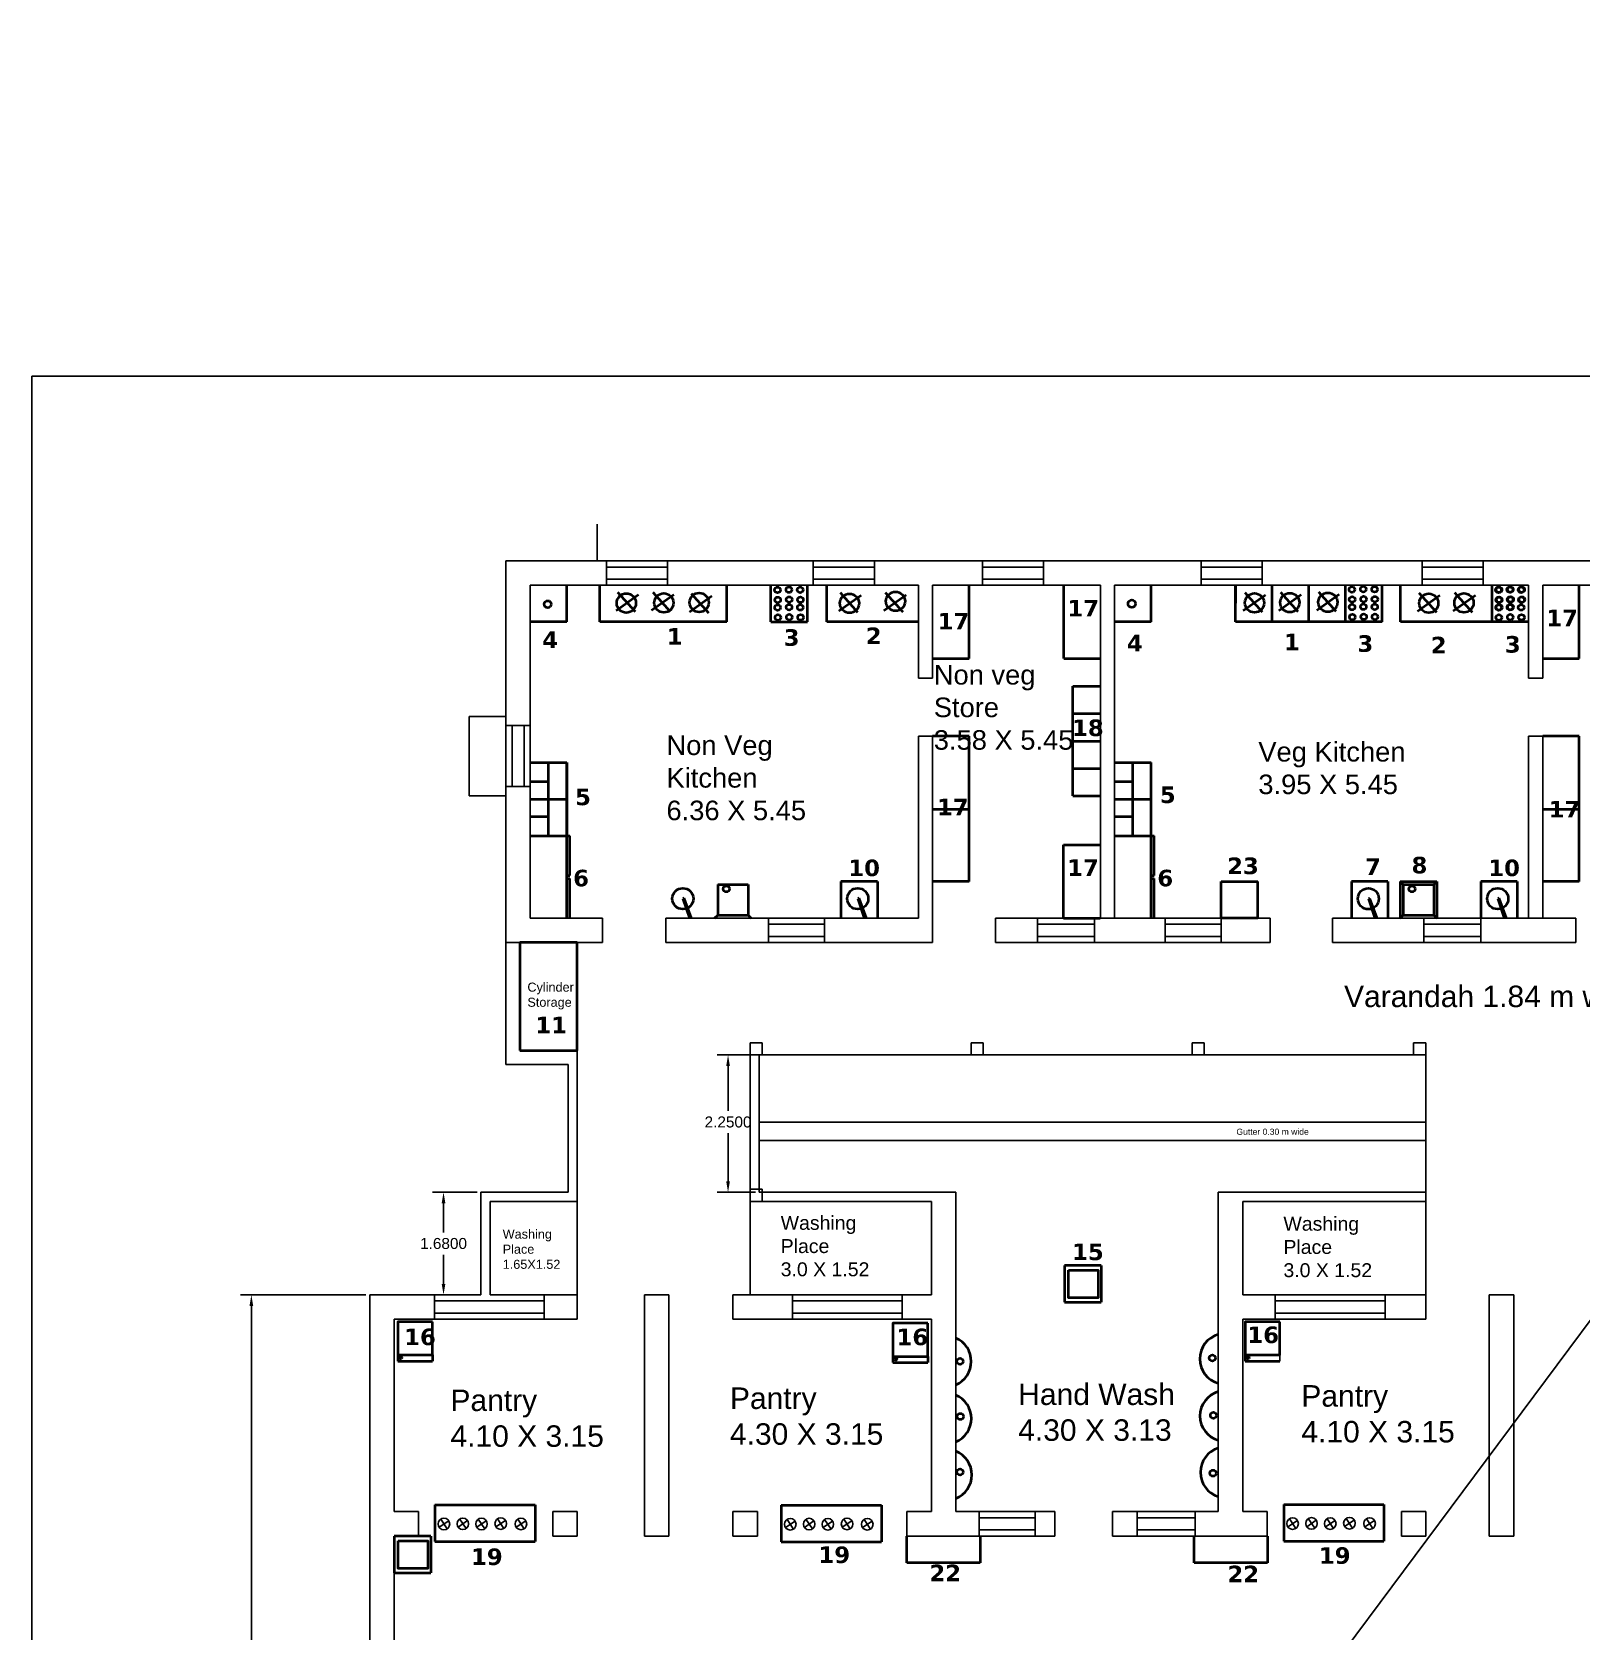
# Model space of a CAD drawing. Header units: inches. Extents: x 101 to 668, y -217 to 99.
# Drawn here: x 595.56 to 620.94, y -141.44 to -115.26 of the extents above; entities that cross this region are included whole.
import ezdxf

# ---------------------------------------------------------------- set-up
doc = ezdxf.new("R2010")
doc.units = ezdxf.units.IN
doc.header["$MEASUREMENT"] = 0
doc.styles.get("Standard").update_dxf_attribs({"font": 'arial.ttf'})
doc.dimstyles.get("Standard").update_dxf_attribs({"dimtxt": 0.18, "dimasz": 0.18, "dimexe": 0.18, "dimexo": 0.0625, "dimgap": 0.09, "dimtad": 0, "dimtih": 1, "dimtoh": 1, "dimdec": 4, "dimzin": 0, "dimdsep": 46, "dimtxsty": 'Standard', "dimcen": 0.09, "dimadec": 0, "dimazin": 0, "dimtfac": 1, "dimtdec": 4, "dimtofl": 0, "dimtmove": 0, "dimatfit": 3, "dimfxl": 1, "dimtolj": 1, "dimtzin": 0, "dimarcsym": 0})

# ---------------------------------------------------------------- blocks, each defined once
blk = doc.blocks.new('*D179')
at = {"color": 0, "lineweight": -2}
for p, q in [((607.413, -132.009), (606.785, -132.009)), ((606.965, -132.189), (606.965, -132.927)), ((606.965, -134.079), (606.965, -133.291)), ((607.413, -134.259), (606.785, -134.259))]:
    blk.add_line(p, q, dxfattribs=at)
at = {"color": 0}
for points in [[(606.935, -132.189), (606.995, -132.189), (606.965, -132.009)], [(606.935, -134.079), (606.995, -134.079), (606.965, -134.259)]]:
    blk.add_solid(points, dxfattribs=at)
at = {"layer": 'Defpoints', "color": 0}
for p in [(606.965, -132.009), (607.476, -132.009), (607.476, -134.259)]:
    blk.add_point(p, dxfattribs=at)
at = {"color": 0, "insert": (606.965, -133.109), "char_height": 0.18, "attachment_point": 5}
blk.add_mtext('\\A1;2.2500', dxfattribs=at)
blk = doc.blocks.new('*D180')
at = {"color": 0, "lineweight": -2}
for p, q in [((601.033, -135.939), (598.976, -135.939)), ((599.156, -136.119), (599.156, -143.267)), ((599.156, -150.779), (599.156, -143.631)), ((601.033, -150.959), (598.976, -150.959))]:
    blk.add_line(p, q, dxfattribs=at)
at = {"color": 0}
for points in [[(599.126, -136.119), (599.186, -136.119), (599.156, -135.939)], [(599.126, -150.779), (599.186, -150.779), (599.156, -150.959)]]:
    blk.add_solid(points, dxfattribs=at)
at = {"layer": 'Defpoints', "color": 0}
for p in [(601.096, -135.939), (599.156, -150.959), (601.096, -150.959)]:
    blk.add_point(p, dxfattribs=at)
at = {"color": 0, "insert": (599.156, -143.449), "char_height": 0.18, "attachment_point": 5}
blk.add_mtext('\\A1;15.15', dxfattribs=at)
blk = doc.blocks.new('*D181')
at = {"color": 0, "lineweight": -2}
for p, q in [((602.853, -134.259), (602.124, -134.259)), ((602.304, -134.439), (602.304, -134.917)), ((602.304, -135.759), (602.304, -135.281)), ((602.853, -135.939), (602.124, -135.939))]:
    blk.add_line(p, q, dxfattribs=at)
at = {"color": 0}
for points in [[(602.274, -134.439), (602.334, -134.439), (602.304, -134.259)], [(602.274, -135.759), (602.334, -135.759), (602.304, -135.939)]]:
    blk.add_solid(points, dxfattribs=at)
at = {"layer": 'Defpoints', "color": 0}
for p in [(602.304, -134.259), (602.916, -134.259), (602.916, -135.939)]:
    blk.add_point(p, dxfattribs=at)
at = {"color": 0, "insert": (602.304, -135.099), "char_height": 0.18, "attachment_point": 5}
blk.add_mtext('\\A1;1.6800', dxfattribs=at)

msp = doc.modelspace()

# ---------------------------------------------------------------- linework, layer by layer
for p, q in [((636.81516, -115.25716), (597.77678, -167.63164)), ((595.5618, -120.89657), (595.5618, -159.92899)), ((604.82263, -123.31917), (604.82263, -123.91917)), ((636.25564, -123.91917), (603.32564, -123.91917)), ((603.32564, -132.16917), (603.32564, -123.91917)), ((604.97263, -123.91917), (604.97263, -124.31917)), ((605.97263, -124.01917), (604.97263, -124.01917)), ((605.97263, -123.91917), (605.97263, -124.31917)), ((608.36202, -123.91917), (608.36202, -124.31917)), ((609.36202, -124.01917), (608.36202, -124.01917)), ((609.36202, -123.91917), (609.36202, -124.31917)), ((611.13116, -123.91917), (611.13116, -124.31917)), ((612.13116, -124.01917), (611.13116, -124.01917)), ((612.13116, -123.91917), (612.13116, -124.31917)), ((614.71526, -123.91917), (614.71526, -124.31917)), ((615.71526, -124.01917), (614.71526, -124.01917)), ((615.71526, -123.91917), (615.71526, -124.31917)), ((618.3338, -123.91917), (618.3338, -124.31917)), ((619.3338, -124.01917), (618.3338, -124.01917)), ((619.3338, -123.91917), (619.3338, -124.31917)), ((607.30564, -124.31917), (603.72564, -124.31917)), ((603.72564, -129.76917), (603.72564, -124.31917)), ((605.97263, -124.21917), (604.97263, -124.21917)), ((610.08564, -124.31917), (607.30564, -124.31917)), ((609.36202, -124.21917), (608.36202, -124.21917)), ((610.08564, -125.83917), (610.08564, -124.31917)), ((613.06564, -124.31917), (610.31564, -124.31917)), ((610.31564, -125.83917), (610.31564, -124.31917)), ((610.91564, -125.51917), (610.91564, -124.31917)), ((612.13116, -124.21917), (611.13116, -124.21917)), ((613.06564, -129.76917), (613.06564, -124.31917)), ((617.26778, -124.31917), (613.29564, -124.31917)), ((613.29564, -129.76917), (613.29564, -124.31917)), ((615.71526, -124.21917), (614.71526, -124.21917)), ((620.08042, -124.31917), (617.26778, -124.31917)), ((619.3338, -124.21917), (618.3338, -124.21917)), ((620.08042, -125.83917), (620.08042, -124.31917)), ((623.86126, -124.31917), (620.31042, -124.31917)), ((620.31042, -125.83917), (620.31042, -124.31917)), ((620.91042, -125.51917), (620.91042, -124.31917)), ((620.91042, -125.51917), (620.91042, -124.31917)), ((610.08564, -125.83917), (610.31564, -125.83917)), ((620.31042, -125.83917), (620.08042, -125.83917)), ((602.72564, -127.76476), (602.72564, -126.46476)), ((602.72564, -126.46476), (603.32564, -126.46476)), ((603.32564, -126.61476), (603.72564, -126.61476)), ((603.42564, -127.61476), (603.42564, -126.61476)), ((603.62564, -127.61476), (603.62564, -126.61476)), ((610.08564, -129.76917), (610.08564, -126.78917)), ((610.91564, -126.78917), (610.08564, -126.78917)), ((610.08564, -126.78917), (610.31564, -126.78917)), ((610.31564, -130.16917), (610.31564, -126.78917)), ((620.08042, -129.76917), (620.08042, -126.78917)), ((620.91042, -126.78917), (620.08042, -126.78917)), ((620.08042, -126.78917), (620.31042, -126.78917)), ((620.31042, -129.76917), (620.31042, -126.78917)), ((620.91042, -129.16917), (620.91042, -126.78917)), ((602.72564, -127.76476), (603.32564, -127.76476)), ((603.32564, -127.61476), (603.72564, -127.61476)), ((620.91042, -129.16917), (620.31042, -129.16917)), ((604.90564, -129.76917), (603.72564, -129.76917)), ((604.90564, -129.76917), (603.72564, -129.76917)), ((604.90564, -129.76917), (603.72564, -129.76917)), ((604.90564, -129.76917), (603.72564, -129.76917)), ((604.90564, -130.16917), (604.90564, -129.76917)), ((604.90564, -130.16917), (604.90564, -129.76917)), ((604.90564, -130.16917), (604.90564, -129.76917)), ((604.90564, -130.16917), (604.90564, -129.76917)), ((607.53564, -129.76917), (605.94564, -129.76917)), ((605.94564, -130.16917), (605.94564, -129.76917)), ((607.53564, -129.76917), (605.94564, -129.76917)), ((605.94564, -130.16917), (605.94564, -129.76917)), ((607.53564, -129.76917), (605.94564, -129.76917)), ((605.94564, -130.16917), (605.94564, -129.76917)), ((607.53564, -129.76917), (605.94564, -129.76917)), ((605.94564, -130.16917), (605.94564, -129.76917)), ((610.08564, -129.76917), (607.53564, -129.76917)), ((610.08564, -129.76917), (607.53564, -129.76917)), ((610.08564, -129.76917), (607.53564, -129.76917)), ((610.08564, -129.76917), (607.53564, -129.76917)), ((607.62564, -130.16917), (607.62564, -129.76917)), ((607.62564, -130.16917), (607.62564, -129.76917)), ((607.62564, -130.16917), (607.62564, -129.76917)), ((607.62564, -130.16917), (607.62564, -129.76917)), ((608.54564, -129.86917), (607.62564, -129.86917)), ((608.54564, -129.86917), (607.62564, -129.86917)), ((608.54564, -129.86917), (607.62564, -129.86917)), ((608.54564, -129.86917), (607.62564, -129.86917)), ((608.54564, -130.16917), (608.54564, -129.76917)), ((608.54564, -130.16917), (608.54564, -129.76917)), ((608.54564, -130.16917), (608.54564, -129.76917)), ((608.54564, -130.16917), (608.54564, -129.76917)), ((613.06564, -129.76917), (611.34564, -129.76917)), ((611.34564, -130.16917), (611.34564, -129.76917)), ((613.06564, -129.76917), (611.34564, -129.76917)), ((611.34564, -130.16917), (611.34564, -129.76917)), ((613.49564, -129.76917), (611.34564, -129.76917)), ((611.34564, -130.16917), (611.34564, -129.76917)), ((613.06564, -129.76917), (611.34564, -129.76917)), ((611.34564, -130.16917), (611.34564, -129.76917)), ((612.03564, -130.16917), (612.03564, -129.76917)), ((612.03564, -130.16917), (612.03564, -129.76917)), ((612.03564, -130.16917), (612.03564, -129.76917)), ((612.03564, -130.16917), (612.03564, -129.76917)), ((612.96564, -129.86917), (612.03564, -129.86917)), ((612.96564, -129.86917), (612.03564, -129.86917)), ((612.96564, -129.86917), (612.03564, -129.86917)), ((612.96564, -129.86917), (612.03564, -129.86917)), ((612.96564, -130.16917), (612.96564, -129.76917)), ((612.96564, -130.16917), (612.96564, -129.76917)), ((612.96564, -130.16917), (612.96564, -129.76917)), ((612.96564, -130.16917), (612.96564, -129.76917)), ((613.49564, -129.76917), (613.29564, -129.76917)), ((613.49564, -129.76917), (613.29564, -129.76917)), ((615.84564, -129.76917), (613.29564, -129.76917)), ((615.84564, -129.76917), (613.72564, -129.76917)), ((615.84564, -129.76917), (613.72564, -129.76917)), ((615.84564, -129.76917), (613.72564, -129.76917)), ((614.12564, -130.16917), (614.12564, -129.76917)), ((614.12564, -130.16917), (614.12564, -129.76917)), ((614.12564, -130.16917), (614.12564, -129.76917)), ((614.12564, -130.16917), (614.12564, -129.76917)), ((615.04564, -129.86917), (614.12564, -129.86917)), ((615.04564, -129.86917), (614.12564, -129.86917)), ((615.04564, -129.86917), (614.12564, -129.86917)), ((615.04564, -129.86917), (614.12564, -129.86917)), ((615.04564, -130.16917), (615.04564, -129.76917)), ((615.04564, -130.16917), (615.04564, -129.76917)), ((615.04564, -130.16917), (615.04564, -129.76917)), ((615.04564, -130.16917), (615.04564, -129.76917)), ((615.84564, -130.16917), (615.84564, -129.76917)), ((615.84564, -130.16917), (615.84564, -129.76917)), ((615.84564, -130.16917), (615.84564, -129.76917)), ((615.84564, -130.16917), (615.84564, -129.76917)), ((620.08042, -129.76917), (616.86564, -129.76917)), ((616.86564, -130.16917), (616.86564, -129.76917)), ((620.08042, -129.76917), (616.86564, -129.76917)), ((616.86564, -130.16917), (616.86564, -129.76917)), ((620.31042, -129.76917), (616.86564, -129.76917)), ((616.86564, -130.16917), (616.86564, -129.76917)), ((620.08042, -129.76917), (616.86564, -129.76917)), ((616.86564, -130.16917), (616.86564, -129.76917)), ((618.36564, -130.16917), (618.36564, -129.76917)), ((618.36564, -130.16917), (618.36564, -129.76917)), ((618.36564, -130.16917), (618.36564, -129.76917)), ((618.36564, -130.16917), (618.36564, -129.76917)), ((619.29564, -129.86917), (618.36564, -129.86917)), ((619.29564, -129.86917), (618.36564, -129.86917)), ((619.29564, -129.86917), (618.36564, -129.86917)), ((619.29564, -129.86917), (618.36564, -129.86917)), ((619.29564, -130.16917), (619.29564, -129.76917)), ((619.29564, -130.16917), (619.29564, -129.76917)), ((619.29564, -130.16917), (619.29564, -129.76917)), ((619.29564, -130.16917), (619.29564, -129.76917)), ((620.85564, -129.76917), (620.31042, -129.76917)), ((620.85564, -129.76917), (620.54042, -129.76917)), ((620.85564, -129.76917), (620.54042, -129.76917)), ((620.85564, -129.76917), (620.54042, -129.76917)), ((620.85564, -130.16917), (620.85564, -129.76917)), ((620.85564, -130.16917), (620.85564, -129.76917)), ((620.85564, -130.16917), (620.85564, -129.76917)), ((620.85564, -130.16917), (620.85564, -129.76917)), ((608.54564, -130.06917), (607.62564, -130.06917)), ((608.54564, -130.06917), (607.62564, -130.06917)), ((608.54564, -130.06917), (607.62564, -130.06917)), ((608.54564, -130.06917), (607.62564, -130.06917)), ((612.96564, -130.06917), (612.03564, -130.06917)), ((612.96564, -130.06917), (612.03564, -130.06917)), ((612.96564, -130.06917), (612.03564, -130.06917)), ((612.96564, -130.06917), (612.03564, -130.06917)), ((615.04564, -130.06917), (614.12564, -130.06917)), ((615.04564, -130.06917), (614.12564, -130.06917)), ((615.04564, -130.06917), (614.12564, -130.06917)), ((615.04564, -130.06917), (614.12564, -130.06917)), ((619.29564, -130.06917), (618.36564, -130.06917)), ((619.29564, -130.06917), (618.36564, -130.06917)), ((619.29564, -130.06917), (618.36564, -130.06917)), ((619.29564, -130.06917), (618.36564, -130.06917)), ((603.32564, -130.16917), (603.32564, -132.16917)), ((604.34564, -130.16917), (603.32564, -130.16917)), ((603.32564, -130.16917), (603.32564, -132.16917)), ((604.34564, -130.16917), (603.55564, -130.16917)), ((603.55564, -130.16917), (603.55564, -131.93917)), ((604.34564, -130.16917), (603.55564, -130.16917)), ((604.34564, -130.16917), (603.55564, -130.16917)), ((603.55564, -130.16917), (603.55564, -131.93917)), ((604.90564, -130.16917), (604.34564, -130.16917)), ((604.90564, -130.16917), (604.34564, -130.16917)), ((604.90564, -130.16917), (604.34564, -130.16917)), ((604.90564, -130.16917), (604.49564, -130.16917)), ((610.31564, -130.16917), (605.94564, -130.16917)), ((610.31564, -130.16917), (605.94564, -130.16917)), ((610.31564, -130.16917), (605.94564, -130.16917)), ((610.31564, -130.16917), (605.94564, -130.16917)), ((615.84564, -130.16917), (611.34564, -130.16917)), ((615.84564, -130.16917), (611.34564, -130.16917)), ((615.84564, -130.16917), (611.34564, -130.16917)), ((615.84564, -130.16917), (611.34564, -130.16917)), ((620.85564, -130.16917), (616.86564, -130.16917)), ((620.85564, -130.16917), (616.86564, -130.16917)), ((620.85564, -130.16917), (616.86564, -130.16917)), ((620.85564, -130.16917), (616.86564, -130.16917)), ((603.55564, -131.93917), (604.49564, -131.93917)), ((604.49564, -134.25917), (604.49564, -131.93917)), ((607.32564, -132.00917), (607.32564, -131.80917)), ((607.32564, -131.80917), (607.52564, -131.80917)), ((607.52564, -131.80917), (607.52564, -132.00917)), ((610.94564, -131.80917), (610.94564, -132.00917)), ((610.94564, -132.00917), (610.94564, -131.80917)), ((610.94564, -131.80917), (611.14564, -131.80917)), ((611.14564, -131.80917), (611.14564, -132.00917)), ((614.56564, -131.80917), (614.56564, -132.00917)), ((614.56564, -132.00917), (614.56564, -131.80917)), ((614.56564, -131.80917), (614.76564, -131.80917)), ((614.76564, -131.80917), (614.76564, -132.00917)), ((618.19564, -132.00917), (618.19564, -131.80917)), ((618.19564, -131.80917), (618.39564, -131.80917)), ((618.39564, -131.80917), (618.39564, -132.00917)), ((603.32564, -132.16917), (604.34564, -132.16917)), ((604.34564, -132.16917), (603.32564, -132.16917)), ((604.34564, -132.80917), (604.34564, -132.16917)), ((618.39564, -132.00917), (607.32564, -132.00917)), ((607.32564, -135.93917), (607.32564, -132.00917)), ((607.52564, -132.00917), (607.32564, -132.00917)), ((607.47564, -134.25917), (607.47564, -132.00917)), ((611.14564, -132.00917), (610.94564, -132.00917)), ((614.76564, -132.00917), (614.56564, -132.00917)), ((618.39564, -132.00917), (618.19564, -132.00917)), ((618.39564, -132.00917), (618.39564, -136.33917)), ((604.34564, -134.25917), (604.34564, -132.80917)), ((618.39564, -133.10917), (607.47564, -133.10917)), ((618.39564, -133.40917), (607.47564, -133.40917)), ((603.32564, -134.25917), (602.91564, -134.25917)), ((602.91564, -135.93917), (602.91564, -134.25917)), ((604.34564, -134.25917), (603.32564, -134.25917)), ((604.49564, -135.93917), (604.49564, -134.25917)), ((607.32564, -134.40917), (607.32564, -134.20917)), ((607.32564, -134.20917), (607.52564, -134.20917)), ((610.69564, -134.25917), (607.47564, -134.25917)), ((607.52564, -134.20917), (607.52564, -134.40917)), ((610.69564, -139.48917), (610.69564, -134.25917)), ((618.39564, -134.25917), (614.99564, -134.25917)), ((614.99564, -135.93917), (614.99564, -134.25917)), ((604.49564, -134.40917), (603.06564, -134.40917)), ((603.06564, -135.93917), (603.06564, -134.40917)), ((610.29564, -134.40917), (607.32564, -134.40917)), ((607.52564, -134.40917), (607.32564, -134.40917)), ((610.29564, -135.93917), (610.29564, -134.40917)), ((618.39564, -134.40917), (615.39564, -134.40917)), ((615.39564, -135.93917), (615.39564, -134.40917)), ((602.91564, -135.93917), (601.09564, -135.93917)), ((601.09564, -150.95917), (601.09564, -135.93917)), ((602.15334, -135.93917), (602.15334, -136.33917)), ((603.06564, -136.03917), (602.15334, -136.03917)), ((604.49564, -135.93917), (603.06564, -135.93917)), ((603.95334, -136.03917), (603.06564, -136.03917)), ((603.95334, -135.93917), (603.95334, -136.33917)), ((604.49564, -135.93917), (604.49564, -136.33917)), ((605.99564, -135.93917), (605.59564, -135.93917)), ((605.59564, -139.88917), (605.59564, -135.93917)), ((605.99564, -139.88917), (605.99564, -135.93917)), ((607.47564, -135.93917), (607.04564, -135.93917)), ((607.04564, -136.33917), (607.04564, -135.93917)), ((609.11564, -135.93917), (607.47564, -135.93917)), ((608.01906, -135.93917), (608.01906, -136.33917)), ((608.96564, -136.03917), (608.01906, -136.03917)), ((609.81906, -136.03917), (608.96564, -136.03917)), ((610.29564, -135.93917), (609.11564, -135.93917)), ((609.81906, -135.93917), (609.81906, -136.33917)), ((614.99564, -139.48917), (614.99564, -135.93917)), ((615.39564, -135.93917), (616.31564, -135.93917)), ((615.92769, -135.93917), (615.92769, -136.33917)), ((615.92769, -136.03917), (616.46564, -136.03917)), ((618.39564, -135.93917), (616.31564, -135.93917)), ((617.72769, -136.03917), (616.46564, -136.03917)), ((617.72769, -135.93917), (617.72769, -136.33917)), ((619.83564, -135.93917), (619.43564, -135.93917)), ((619.43564, -139.88917), (619.43564, -135.93917)), ((619.83564, -139.88917), (619.83564, -135.93917)), ((604.49564, -136.33917), (601.49564, -136.33917)), ((601.49564, -139.48917), (601.49564, -136.33917)), ((603.95334, -136.23917), (602.15334, -136.23917)), ((610.29564, -136.33917), (607.04564, -136.33917)), ((609.81906, -136.23917), (608.01906, -136.23917)), ((610.29564, -139.48917), (610.29564, -136.33917)), ((618.39564, -136.33917), (615.39564, -136.33917)), ((615.39564, -139.48917), (615.39564, -136.33917)), ((617.72769, -136.23917), (615.92769, -136.23917)), ((616.00556, -136.92379), (616.00556, -137.02379)), ((601.89564, -139.48917), (601.49564, -139.48917)), ((601.89564, -139.88917), (601.89564, -139.48917)), ((604.49564, -139.48917), (604.09564, -139.48917)), ((604.09564, -139.88917), (604.09564, -139.48917)), ((604.49564, -139.88917), (604.49564, -139.48917)), ((607.44564, -139.48917), (607.04564, -139.48917)), ((607.04564, -139.88917), (607.04564, -139.48917)), ((607.44564, -139.88917), (607.44564, -139.48917)), ((610.29564, -139.48917), (609.89564, -139.48917)), ((609.89564, -139.88917), (609.89564, -139.48917)), ((612.31564, -139.48917), (610.69564, -139.48917)), ((611.07868, -139.88917), (611.07868, -139.48917)), ((611.99868, -139.88917), (611.99868, -139.48917)), ((612.31564, -139.88917), (612.31564, -139.48917)), ((614.99564, -139.48917), (613.26564, -139.48917)), ((613.26564, -139.88917), (613.26564, -139.48917)), ((613.66564, -139.88917), (613.66564, -139.48917)), ((614.61564, -139.88917), (614.61564, -139.48917)), ((615.79564, -139.48917), (615.39564, -139.48917)), ((615.79564, -139.88917), (615.79564, -139.48917)), ((618.39564, -139.48917), (617.99564, -139.48917)), ((617.99564, -139.88917), (617.99564, -139.48917)), ((618.39564, -139.88917), (618.39564, -139.48917)), ((611.99868, -139.58917), (611.07868, -139.58917)), ((611.99868, -139.78917), (611.07868, -139.78917)), ((614.61564, -139.58917), (613.66564, -139.58917)), ((614.61564, -139.78917), (613.66564, -139.78917)), ((601.89564, -139.88917), (601.49564, -139.88917)), ((601.49564, -150.55917), (601.49564, -139.88917)), ((604.49564, -139.88917), (604.09564, -139.88917)), ((605.99564, -139.88917), (605.59564, -139.88917)), ((607.44564, -139.88917), (607.04564, -139.88917)), ((612.31564, -139.88917), (609.89564, -139.88917)), ((615.79564, -139.88917), (613.26564, -139.88917)), ((618.39564, -139.88917), (617.99564, -139.88917)), ((619.83564, -139.88917), (619.43564, -139.88917))]:
    msp.add_line(p, q)
at = {"color": 3, "lineweight": 40}
for p, q in [((604.32564, -124.91917), (604.32564, -124.31917)), ((604.86193, -124.91917), (604.86193, -124.31917)), ((606.94696, -124.91917), (606.94696, -124.31917)), ((607.6652, -124.91917), (607.6652, -124.31917)), ((608.2652, -124.91917), (608.2652, -124.31917)), ((608.58564, -124.91917), (608.58564, -124.31917)), ((610.91564, -125.51917), (610.91564, -124.31917)), ((612.46564, -125.51917), (612.46564, -124.31917)), ((613.89564, -124.91917), (613.89564, -124.31917)), ((615.27914, -124.91917), (615.28171, -124.31917)), ((615.28042, -124.91917), (615.28042, -124.31917)), ((615.88042, -124.91917), (615.88042, -124.31917)), ((616.48042, -124.91917), (616.48042, -124.31917)), ((617.07831, -124.91917), (617.07831, -124.31917)), ((617.08042, -124.91917), (617.08042, -124.31917)), ((617.67831, -124.91917), (617.67831, -124.31917)), ((617.68042, -124.91917), (617.68042, -124.31917)), ((617.98042, -124.91917), (617.98042, -124.31917)), ((619.48042, -124.91917), (619.48042, -124.31917)), ((619.48042, -124.91917), (619.48042, -124.31917)), ((620.91042, -125.51917), (620.91042, -124.31917)), ((605.49716, -124.47514), (605.13175, -124.73435)), ((605.44654, -124.75332), (605.16022, -124.43562)), ((606.07486, -124.47444), (605.70944, -124.73365)), ((606.02424, -124.75262), (605.73792, -124.43492)), ((606.70055, -124.49862), (606.33514, -124.75784)), ((606.64993, -124.77681), (606.36361, -124.45911)), ((609.14397, -124.48367), (608.77856, -124.74289)), ((609.09335, -124.76185), (608.80703, -124.44415)), ((609.88281, -124.47904), (609.5174, -124.73826)), ((609.83219, -124.75723), (609.54587, -124.43953)), ((615.77095, -124.47935), (615.40554, -124.73857)), ((615.72033, -124.75753), (615.43401, -124.43983)), ((616.35596, -124.47523), (615.99055, -124.73445)), ((616.30534, -124.75342), (616.01902, -124.43572)), ((616.97805, -124.47112), (616.61264, -124.73033)), ((616.92743, -124.7493), (616.64111, -124.4316)), ((618.62491, -124.48727), (618.2595, -124.74649)), ((618.57429, -124.76546), (618.28797, -124.44776)), ((619.20927, -124.48439), (618.84385, -124.74361)), ((619.15865, -124.76258), (618.87233, -124.44488)), ((604.32564, -124.91917), (603.72564, -124.91917)), ((606.94477, -124.91917), (604.86193, -124.91917)), ((607.6652, -124.91917), (608.2652, -124.91917)), ((610.08564, -124.91917), (608.58564, -124.91917)), ((613.89564, -124.91917), (613.29564, -124.91917)), ((613.89564, -124.91917), (613.29564, -124.91917)), ((617.67831, -124.91917), (615.27914, -124.91917)), ((617.30042, -124.91917), (615.27914, -124.91917)), ((620.08042, -124.91917), (617.98042, -124.91917)), ((610.31564, -125.51917), (610.91564, -125.51917)), ((612.46564, -125.51917), (613.06564, -125.51917)), ((620.31042, -125.51917), (620.91042, -125.51917)), ((612.61564, -127.76917), (612.61564, -125.96917)), ((612.61564, -125.96917), (613.06564, -125.96917)), ((612.61564, -126.41917), (613.06564, -126.41917)), ((610.91564, -126.78917), (610.31564, -126.78917)), ((610.91564, -129.16917), (610.91564, -126.78917)), ((610.91564, -129.16917), (610.91564, -126.78917)), ((612.61564, -126.86917), (613.06564, -126.86917)), ((620.91042, -126.78917), (620.31042, -126.78917)), ((620.91042, -129.16917), (620.91042, -126.78917)), ((620.91042, -129.16917), (620.91042, -126.78917)), ((603.72564, -127.21917), (604.32564, -127.21917)), ((604.02564, -128.41917), (604.02564, -127.21917)), ((604.32564, -127.21917), (604.32564, -128.41917)), ((604.32564, -129.76917), (604.32564, -127.21917)), ((613.29564, -127.21917), (613.89564, -127.21917)), ((613.59564, -128.41917), (613.59564, -127.21917)), ((613.89564, -129.76917), (613.89564, -127.21917)), ((612.61564, -127.31917), (613.06564, -127.31917)), ((604.02564, -127.53968), (603.72564, -127.53968)), ((612.61564, -127.76917), (613.06564, -127.76917)), ((613.59564, -127.53968), (613.29564, -127.53968)), ((603.72564, -127.81917), (604.32564, -127.81917)), ((610.91564, -127.98917), (610.31564, -127.98917)), ((613.29564, -127.81917), (613.89564, -127.81917)), ((620.91042, -127.98917), (620.31042, -127.98917)), ((604.02564, -128.11012), (603.72564, -128.11012)), ((613.59564, -128.11012), (613.29564, -128.11012)), ((603.72564, -128.41917), (604.32564, -128.41917)), ((603.72564, -128.41917), (604.37564, -128.41917)), ((604.37564, -129.06917), (604.37564, -128.41917)), ((612.46128, -129.76801), (612.46128, -128.56801)), ((612.46128, -128.56801), (613.06564, -128.56801)), ((613.29564, -128.41917), (613.94564, -128.41917)), ((613.94564, -129.06917), (613.94564, -128.41917)), ((604.32564, -129.06917), (604.37564, -129.06917)), ((613.89564, -129.06917), (613.94564, -129.06917)), ((604.32564, -129.11917), (604.37564, -129.11917)), ((604.37564, -129.76917), (604.37564, -129.11917)), ((606.79564, -129.21917), (607.29564, -129.21917)), ((606.79564, -129.21917), (606.79564, -129.71917)), ((607.29564, -129.21917), (607.29564, -129.71917)), ((608.81064, -129.16917), (608.81064, -129.76917)), ((609.41064, -129.16917), (608.81064, -129.16917)), ((609.41064, -129.16917), (609.41064, -129.76917)), ((610.91564, -129.16917), (610.31564, -129.16917)), ((613.89564, -129.11917), (613.94564, -129.11917)), ((613.94564, -129.76917), (613.94564, -129.11917)), ((615.04564, -129.76917), (615.04564, -129.16917)), ((615.04564, -129.16917), (615.64564, -129.16917)), ((615.64564, -129.76917), (615.64564, -129.16917)), ((617.17607, -129.16992), (617.17607, -129.76992)), ((617.77607, -129.16992), (617.17607, -129.16992)), ((617.77607, -129.16992), (617.77607, -129.76992)), ((617.97607, -129.16992), (618.57607, -129.16992)), ((617.97607, -129.16992), (617.97607, -129.76992)), ((618.02607, -129.21992), (617.97607, -129.16992)), ((618.02607, -129.21992), (618.52607, -129.21992)), ((618.02607, -129.21992), (618.02607, -129.71992)), ((618.02607, -129.21992), (618.52607, -129.21992)), ((618.02607, -129.21992), (618.02607, -129.71992)), ((618.52607, -129.21992), (618.57607, -129.16992)), ((618.52607, -129.21992), (618.52607, -129.71992)), ((618.52607, -129.21992), (618.52607, -129.71992)), ((618.57607, -129.16992), (618.57607, -129.76992)), ((619.29485, -129.1689), (619.29485, -129.7689)), ((619.89485, -129.1689), (619.29485, -129.1689)), ((619.89485, -129.1689), (619.89485, -129.7689)), ((620.91042, -129.16917), (620.31042, -129.16917)), ((606.24675, -129.44509), (606.22483, -129.45253)), ((606.22483, -129.45253), (606.33225, -129.76917)), ((606.36694, -129.76917), (606.24675, -129.44509)), ((609.11175, -129.44509), (609.08983, -129.45253)), ((609.11175, -129.44509), (609.08983, -129.45253)), ((609.08983, -129.45253), (609.19725, -129.76917)), ((609.08983, -129.45253), (609.19725, -129.76917)), ((609.23194, -129.76917), (609.11175, -129.44509)), ((609.23194, -129.76917), (609.11175, -129.44509)), ((617.47718, -129.44584), (617.45527, -129.45328)), ((617.47718, -129.44584), (617.45527, -129.45328)), ((617.45527, -129.45328), (617.56269, -129.76992)), ((617.45527, -129.45328), (617.56269, -129.76992)), ((617.59737, -129.76992), (617.47718, -129.44584)), ((617.59737, -129.76992), (617.47718, -129.44584)), ((619.59596, -129.44482), (619.57405, -129.45225)), ((619.59596, -129.44482), (619.57405, -129.45225)), ((619.57405, -129.45225), (619.68146, -129.7689)), ((619.57405, -129.45225), (619.68146, -129.7689)), ((619.71615, -129.7689), (619.59596, -129.44482)), ((619.71615, -129.7689), (619.59596, -129.44482)), ((606.74564, -129.76917), (606.79564, -129.71917)), ((606.79564, -129.71917), (607.29564, -129.71917)), ((607.29564, -129.71917), (607.34564, -129.76917)), ((612.46128, -129.76801), (613.06128, -129.76801)), ((615.64564, -129.76917), (615.04564, -129.76917)), ((617.97607, -129.76992), (618.02607, -129.71992)), ((617.97607, -129.76992), (618.02607, -129.71992)), ((618.02607, -129.71992), (618.52607, -129.71992)), ((618.02607, -129.71992), (618.52607, -129.71992)), ((618.52607, -129.71992), (618.57607, -129.76992)), ((618.52607, -129.71992), (618.57607, -129.76992)), ((604.49564, -130.16917), (603.55564, -130.16917)), ((603.55564, -130.16917), (603.55564, -131.93917)), ((604.49564, -130.16917), (603.55564, -130.16917)), ((604.49564, -130.16917), (603.55564, -130.16917)), ((603.55564, -130.16917), (603.55564, -131.93917)), ((604.49564, -131.93917), (604.49564, -130.16917)), ((604.49564, -131.93917), (604.49564, -130.16917)), ((603.55564, -131.93917), (604.49564, -131.93917)), ((612.47634, -135.4571), (612.47634, -136.0571)), ((613.07634, -135.4571), (612.47634, -135.4571)), ((613.07634, -135.4571), (613.07634, -136.0571)), ((612.47634, -136.0571), (613.07634, -136.0571)), ((601.55563, -136.9237), (601.55563, -137.0237)), ((602.12522, -136.9237), (602.12522, -137.0237)), ((609.66591, -136.94663), (609.66591, -137.04663)), ((610.2355, -136.94663), (610.2355, -137.04663)), ((615.43597, -136.92379), (615.43597, -137.02379)), ((601.55563, -137.0237), (602.12522, -137.0237)), ((609.66591, -137.04663), (610.2355, -137.04663)), ((615.43597, -137.02379), (616.00556, -137.02379)), ((601.49564, -139.88917), (601.49564, -140.48917)), ((602.09564, -139.88917), (601.49564, -139.88917)), ((602.09564, -139.88917), (602.09564, -140.48917)), ((609.89564, -140.32918), (609.89564, -139.88917)), ((611.09564, -139.88917), (611.09564, -140.32918)), ((614.6009, -140.32918), (614.6009, -139.88917)), ((615.8009, -139.88917), (615.8009, -140.32918)), ((611.09564, -140.32918), (609.89564, -140.32918)), ((615.8009, -140.32918), (614.6009, -140.32918)), ((601.49564, -140.48917), (602.09564, -140.48917))]:
    msp.add_line(p, q, dxfattribs=at)
at = {"color": 5, "lineweight": 40}
for p, q in [((602.16365, -139.37704), (603.80342, -139.37704)), ((602.16365, -139.37704), (602.16365, -139.97704)), ((603.80342, -139.37704), (603.80342, -139.97704)), ((603.80342, -139.37704), (603.80342, -139.97704)), ((607.83742, -139.38176), (609.4772, -139.38176)), ((607.83742, -139.38176), (607.83742, -139.98176)), ((609.4772, -139.38176), (609.4772, -139.98176)), ((609.4772, -139.38176), (609.4772, -139.98176)), ((616.06733, -139.3705), (617.70711, -139.3705)), ((616.06733, -139.3705), (616.06733, -139.9705)), ((617.70711, -139.3705), (617.70711, -139.9705)), ((617.70711, -139.3705), (617.70711, -139.9705)), ((602.16365, -139.97704), (603.80342, -139.97704)), ((607.83742, -139.98176), (609.4772, -139.98176)), ((616.06733, -139.9705), (617.70711, -139.9705))]:
    msp.add_line(p, q, dxfattribs=at)
at = {"lineweight": 40}
for p, q in [((602.16365, -139.47704), (602.16365, -139.87704)), ((607.83742, -139.48176), (607.83742, -139.88176)), ((616.06733, -139.4705), (616.06733, -139.8705))]:
    msp.add_line(p, q, dxfattribs=at)
at = {"color": 1}
for p, q in [((602.23184, -139.74483), (602.38913, -139.63858)), ((602.36303, -139.77075), (602.25795, -139.61266)), ((602.54108, -139.742), (602.69838, -139.63574)), ((602.67227, -139.76791), (602.56719, -139.60983)), ((602.84749, -139.74483), (603.00478, -139.63857)), ((602.97867, -139.77075), (602.87359, -139.61266)), ((603.1624, -139.73916), (603.31969, -139.63291)), ((603.29359, -139.76508), (603.18851, -139.60699)), ((603.49334, -139.74464), (603.65063, -139.63838)), ((603.62452, -139.77055), (603.51945, -139.61246)), ((607.90562, -139.74955), (608.06291, -139.64329)), ((608.0368, -139.77546), (607.93172, -139.61738)), ((608.21486, -139.74672), (608.37215, -139.64046)), ((608.34604, -139.77263), (608.24096, -139.61454)), ((608.52126, -139.74955), (608.67855, -139.64329)), ((608.65245, -139.77546), (608.54737, -139.61738)), ((608.83618, -139.74388), (608.99347, -139.63762)), ((608.96736, -139.76979), (608.86228, -139.61171)), ((609.16711, -139.74935), (609.32441, -139.64309)), ((609.2983, -139.77527), (609.19322, -139.61718)), ((616.13553, -139.7383), (616.29282, -139.63204)), ((616.26671, -139.76421), (616.16164, -139.60613)), ((616.44477, -139.73546), (616.60206, -139.62921)), ((616.57596, -139.76138), (616.47088, -139.60329)), ((616.75117, -139.7383), (616.90847, -139.63204)), ((616.88236, -139.76421), (616.77728, -139.60613)), ((617.06609, -139.73263), (617.22338, -139.62637)), ((617.19727, -139.75854), (617.0922, -139.60046)), ((617.39703, -139.7381), (617.55432, -139.63184)), ((617.52821, -139.76402), (617.42313, -139.60593))]:
    msp.add_line(p, q, dxfattribs=at)
msp.add_lwpolyline([(595.5618, -120.89657), (643.66764, -120.89657), (643.66764, -159.92899), (595.5618, -159.92899)])
at = {"color": 3, "lineweight": 40}
for points in [[(612.54125, -135.53721), (613.02755, -135.53721), (613.02755, -135.98842), (612.54125, -135.98842)], [(602.12522, -136.38011), (601.55563, -136.38011), (601.55563, -136.9237), (602.12522, -136.9237)], [(610.2355, -136.40304), (609.66591, -136.40304), (609.66591, -136.94663), (610.2355, -136.94663)], [(616.00556, -136.3802), (615.43597, -136.3802), (615.43597, -136.92379), (616.00556, -136.92379)], [(601.56054, -139.96929), (602.04685, -139.96929), (602.04685, -140.42049), (601.56054, -140.42049)]]:
    msp.add_lwpolyline(points, close=True, dxfattribs=at)
for centre, radius in [((607.77495, -124.39523), 0.04721), ((607.96157, -124.39051), 0.04721), ((608.14588, -124.39287), 0.04721), ((617.18513, -124.38727), 0.04721), ((617.37176, -124.38255), 0.04721), ((617.55607, -124.38491), 0.04721), ((619.58518, -124.39501), 0.04721), ((619.59525, -124.39189), 0.04721), ((619.77181, -124.39029), 0.04721), ((619.78187, -124.38717), 0.04721), ((619.95612, -124.39265), 0.04721), ((619.96618, -124.38953), 0.04721), ((604.01094, -124.62873), 0.05796), ((605.29813, -124.6098), 0.1572), ((605.91388, -124.60707), 0.1572), ((606.49233, -124.60064), 0.1572), ((607.77726, -124.68321), 0.04721), ((607.77963, -124.5581), 0.04721), ((607.96389, -124.67849), 0.04721), ((607.96625, -124.55338), 0.04721), ((608.1482, -124.68085), 0.04721), ((608.15056, -124.55574), 0.04721), ((608.95387, -124.61382), 0.1572), ((609.70773, -124.58107), 0.1572), ((613.57926, -124.62127), 0.0618), ((615.58996, -124.6071), 0.1572), ((616.16677, -124.60234), 0.1572), ((616.79143, -124.59757), 0.1572), ((617.18745, -124.67526), 0.04721), ((617.18981, -124.55015), 0.04721), ((617.37407, -124.67054), 0.04721), ((617.37644, -124.54543), 0.04721), ((617.55838, -124.6729), 0.04721), ((617.56075, -124.54779), 0.04721), ((618.44355, -124.61186), 0.1572), ((619.02037, -124.6071), 0.1572), ((619.5875, -124.68299), 0.04721), ((619.58986, -124.55789), 0.04721), ((619.59756, -124.67988), 0.04721), ((619.59993, -124.55477), 0.04721), ((619.77412, -124.67827), 0.04721), ((619.77649, -124.55316), 0.04721), ((619.78419, -124.67515), 0.04721), ((619.78655, -124.55005), 0.04721), ((619.95843, -124.68063), 0.04721), ((619.96079, -124.55552), 0.04721), ((619.97086, -124.55241), 0.04721), ((607.78194, -124.84609), 0.04721), ((607.96857, -124.84137), 0.04721), ((608.15288, -124.84373), 0.04721), ((617.19213, -124.83813), 0.04721), ((617.37875, -124.83341), 0.04721), ((617.56306, -124.83577), 0.04721), ((619.59218, -124.84587), 0.04721), ((619.7788, -124.84115), 0.04721), ((619.96311, -124.84351), 0.04721), ((606.22422, -129.4507), 0.17219), ((606.93769, -129.28998), 0.05056), ((609.08922, -129.4507), 0.17219), ((609.08922, -129.4507), 0.17219), ((617.45465, -129.45145), 0.17219), ((617.45465, -129.45145), 0.17219), ((618.16813, -129.29073), 0.05056), ((618.16813, -129.29073), 0.05056), ((619.57343, -129.45043), 0.17219), ((619.57343, -129.45043), 0.17219), ((601.60149, -136.9683), 0.01861), ((614.89906, -136.97208), 0.051), ((615.48183, -136.96839), 0.01861), ((609.71176, -136.99123), 0.01861), ((610.76575, -137.02945), 0.051), ((610.76935, -137.93074), 0.051), ((614.9168, -137.91395), 0.051), ((610.7666, -138.84091), 0.051), ((614.90855, -138.85929), 0.051)]:
    msp.add_circle(centre, radius, dxfattribs=at)
at = {"color": 1}
for centre in [(602.31049, -139.6917), (602.61973, -139.68887), (602.92613, -139.6917), (603.24105, -139.68603), (603.57198, -139.69151), (607.98426, -139.69642), (608.2935, -139.69359), (608.59991, -139.69642), (608.91482, -139.69075), (609.24576, -139.69622), (616.21417, -139.68517), (616.52342, -139.68234), (616.82982, -139.68517), (617.14473, -139.6795), (617.47567, -139.68497)]:
    msp.add_circle(centre, 0.09491, dxfattribs=at)
at = {"color": 3, "lineweight": 40}
for centre, start, end in [((610.53408, -137.02955), 292.884229, 67.115771), ((615.10928, -136.98759), 105.875462, 254.124538), ((610.53641, -137.96357), 292.53675, 67.46325), ((615.11161, -137.92161), 106.208988, 253.791012), ((610.54318, -138.88747), 291.528785, 68.471215), ((615.11838, -138.84551), 107.184467, 252.815533)]:
    msp.add_arc(centre, 0.41545, start, end, dxfattribs=at)

# ---------------------------------------------------------------- texts
at = {"color": 1, "char_height": 0.2715054, "attachment_point": 1}
for s, insert, width in [('{\\fVerdana|b1|i0|c0|p34;17}', (612.52476, -124.55754), 0.4973482), ('{\\fVerdana|b1|i0|c0|p34;17}', (610.39853, -124.77054), 0.4973482), ('{\\fVerdana|b1|i0|c0|p34;17}', (620.36955, -124.71754), 0.4973482), ('{\\fVerdana|b1|i0|c0|p34;4}', (603.92225, -125.07435), 0.4973482), ('{\\fVerdana|b1|i0|c0|p34;1}', (605.96192, -125.02053), 0.4973482), ('{\\fVerdana|b1|i0|c0|p34;3}', (607.87576, -125.03839), 0.4973482), ('{\\fVerdana|b1|i0|c0|p34;2}', (609.22088, -125.01006), 0.4973482), ('{\\fVerdana|b1|i0|c0|p34;4}', (613.49998, -125.12885), 0.4973482), ('{\\fVerdana|b1|i0|c0|p34;1}', (616.07182, -125.11223), 0.4973482), ('{\\fVerdana|b1|i0|c0|p34;3}', (617.27461, -125.13701), 0.4973482), ('{\\fVerdana|b1|i0|c0|p34;2}', (618.47739, -125.16179), 0.4973482), ('{\\fVerdana|b1|i0|c0|p34;3}', (619.6909, -125.15007), 0.4973482), ('{\\fVerdana|b1|i0|c0|p34;18}', (612.60053, -126.51688), 0.4973482), ('{\\fVerdana|b1|i0|c0|p34;5}', (604.45902, -127.64846), 0.4973482), ('{\\fVerdana|b1|i0|c0|p34;5}', (614.0382, -127.61352), 0.4973482), ('{\\fVerdana|b1|i0|c0|p34;17}', (610.38767, -127.81423), 0.4973482), ('{\\fVerdana|b1|i0|c0|p34;17}', (620.40848, -127.84946), 0.4973482), ('{\\fVerdana|b1|i0|c0|p34;10}', (608.93535, -128.81058), 8.4801782), ('{\\fVerdana|b1|i0|c0|p34;17}', (612.5204, -128.80638), 0.4973482), ('{\\fVerdana|b1|i0|c0|p34;23}', (615.14111, -128.77731), 0.4973482), ('{\\fVerdana|b1|i0|c0|p34;7}', (617.40113, -128.78921), 0.4973482), ('{\\fVerdana|b1|i0|c0|p34;8}', (618.16164, -128.76509), 0.4973482), ('{\\fVerdana|b1|i0|c0|p34;10}', (619.41956, -128.8103), 8.4801782), ('{\\fVerdana|b1|i0|c0|p34;15}', (612.60105, -135.0985), 0.4973482), ('{\\fVerdana|b1|i0|c0|p34;19}', (602.75491, -140.09183), 0.4973482), ('{\\fVerdana|b1|i0|c0|p34;19}', (608.44594, -140.05961), 0.4973482), ('{\\fVerdana|b1|i0|c0|p34;19}', (616.64472, -140.07201), 0.4973482), ('{\\fVerdana|b1|i0|c0|p34;22}', (610.26397, -140.35744), 0.4973482), ('{\\fVerdana|b1|i0|c0|p34;22}', (615.14598, -140.3744), 0.4973482)]:
    msp.add_mtext(s, dxfattribs=dict(at, insert=insert, width=width))
at = {"attachment_point": 1}
for s, insert, char_height, width in [('Non veg\\PStore\\P3.58 X 5.45', (610.33569, -125.62419), 0.3200978, 2.729872), ('Non Veg Kitchen\\P6.36 X 5.45', (605.95619, -126.77835), 0.3200978, 2.729872), ('Veg Kitchen\\P3.95 X 5.45', (615.65206, -126.88495), 0.3200978, 2.729872), ('{\\fVerdana|b1|i0|c0|p34;6}', (604.4274, -128.97708), 0.2715054, 0.4973482), ('{\\fVerdana|b1|i0|c0|p34;6}', (613.9974, -128.97708), 0.2715054, 0.4973482), ('Cylinder\\PStorage', (603.67798, -130.82533), 0.14837, 2.729872), ('Cylinder\\PStorage', (603.67798, -130.82533), 0.14837, 2.729872), ('Varandah 1.84 m wide', (617.05639, -130.87508), 0.351739, 8.6047683), ('Varandah 1.84 m wide', (617.05639, -130.87508), 0.351739, 8.6047683), ('Varandah 1.84 m wide', (617.05639, -130.87508), 0.351739, 8.6047683), ('Varandah 1.84 m wide', (617.05639, -130.87508), 0.351739, 8.6047683), ('{\\fVerdana|b1|i0|c0|p34;11}', (603.80848, -131.38567), 0.2715054, 0.4973482), ('Gutter 0.30 m wide', (615.29309, -133.21786), 0.100473, 2.729872), ('Washing \\PPlace\\P1.65X1.52', (603.27315, -134.86987), 0.14837, 2.729872), ('Washing \\PPlace\\P3.0 X 1.52', (607.8275, -134.64577), 0.228186, 2.729872), ('Washing \\PPlace\\P3.0 X 1.52', (616.0633, -134.66015), 0.228186, 2.729872), ('{\\fVerdana|b1|i0|c0|p34;16}', (601.65919, -136.49134), 0.2715054, 0.4973482), ('{\\fVerdana|b1|i0|c0|p34;16}', (609.72503, -136.49189), 0.2715054, 0.4973482), ('{\\fVerdana|b1|i0|c0|p34;16}', (615.4724, -136.45772), 0.2715054, 0.4973482), ('Pantry\\P4.30 X 3.15', (606.99554, -137.45596), 0.351739, 8.6047683), ('Hand Wash\\P4.30 X 3.13', (611.71831, -137.39138), 0.351739, 8.6047683), ('Pantry\\P4.10 X 3.15', (616.35702, -137.41797), 0.351739, 8.6047683), ('Pantry\\P4.10 X 3.15', (602.41776, -137.48986), 0.351739, 8.6047683)]:
    msp.add_mtext(s, dxfattribs=dict(at, insert=insert, char_height=char_height, width=width))

# ---------------------------------------------------------------- dimensions: what is measured, and where the dimension line sits
dim = msp.add_linear_dim(base=(606.9651, -132.00917), p1=(607.47564, -134.25917), p2=(607.47564, -132.00917), angle=90, dimstyle='Standard')
dim.commit()
dim.dimension.update_dxf_attribs({"geometry": '*D179', "text_midpoint": (606.9651, -133.10917), "dimtype": 160})
dim = msp.add_linear_dim(base=(602.30412, -134.25917), p1=(602.91564, -135.93917), p2=(602.91564, -134.25917), angle=90, dimstyle='Standard')
dim.commit()
dim.dimension.update_dxf_attribs({"geometry": '*D181', "text_midpoint": (602.30412, -135.09917)})
dim = msp.add_linear_dim(base=(599.15603, -150.95917), p1=(601.09564, -135.93917), p2=(601.09564, -150.95917), angle=90, text='15.15', dimstyle='Standard')
dim.commit()
dim.dimension.update_dxf_attribs({"geometry": '*D180', "text_midpoint": (599.15603, -143.44917)})

doc.saveas('drawing.dxf')
